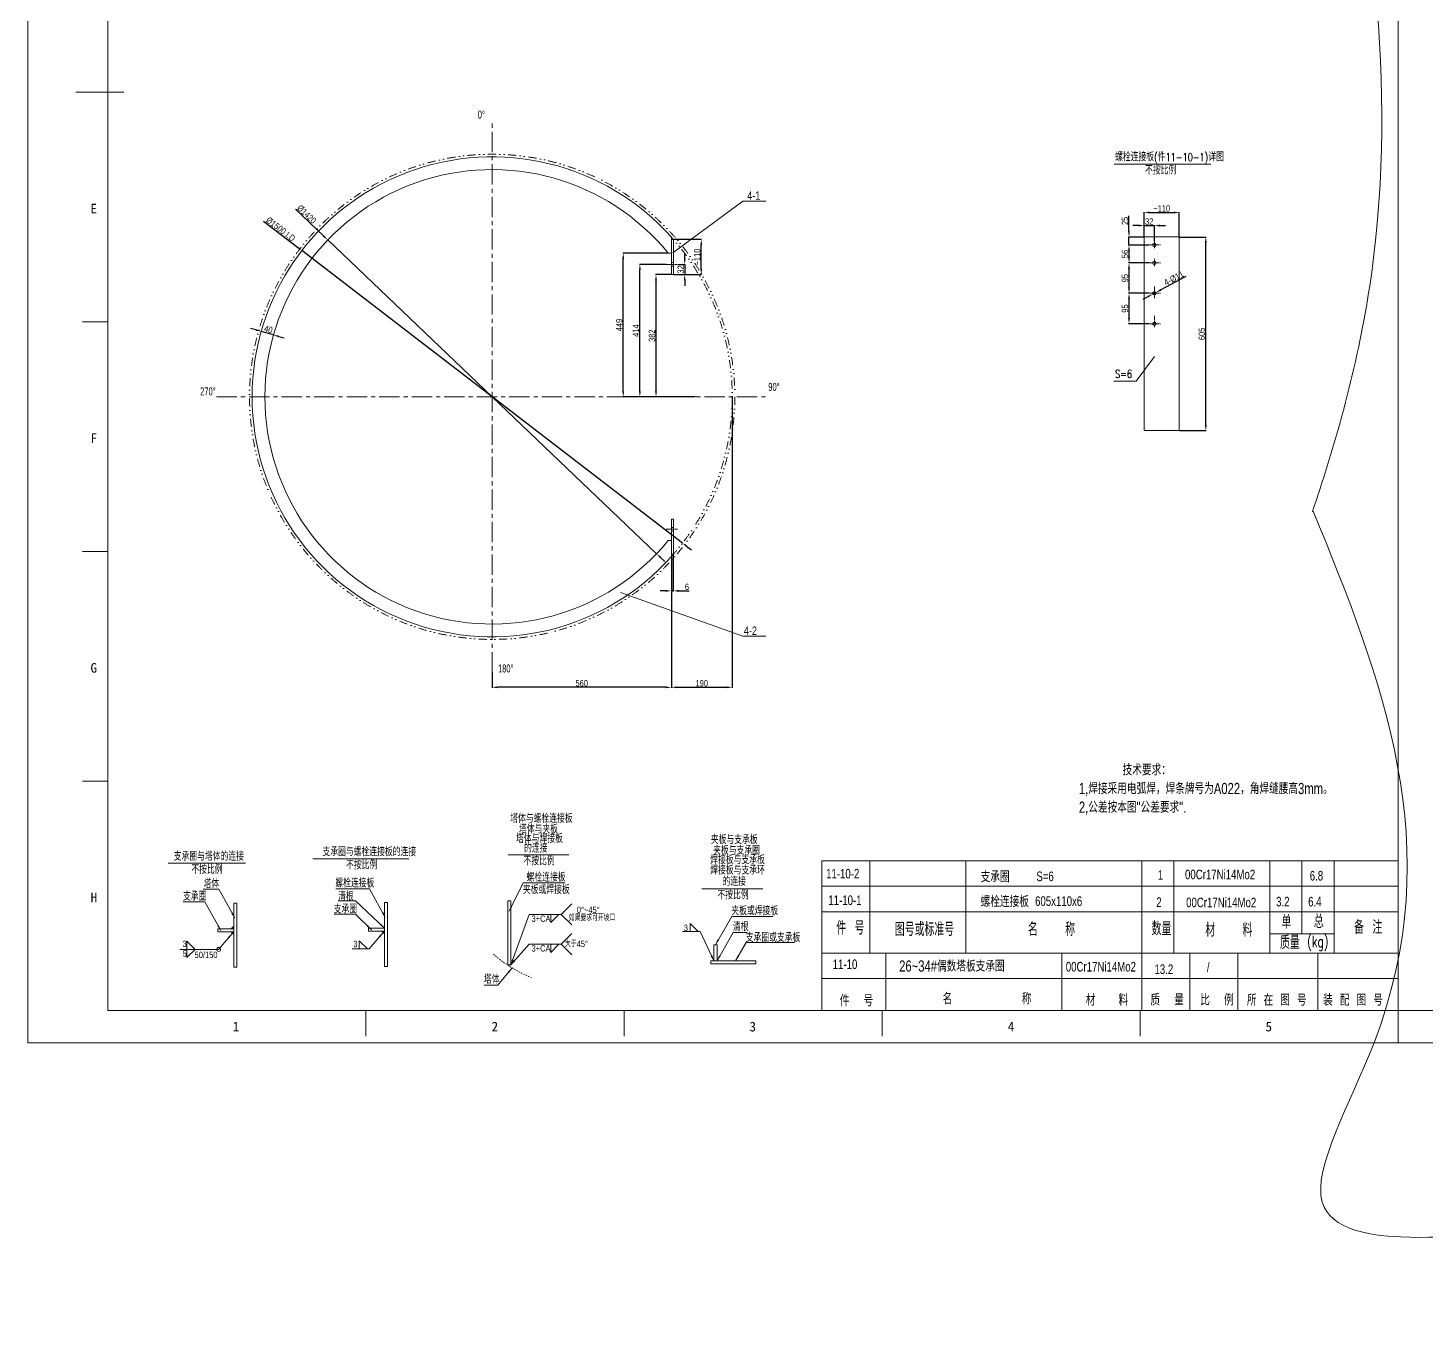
# Model space of a CAD drawing. Header units: millimetres. Extents: x 8160 to 405605, y -30951 to 80400.
# Drawn here: x 205958 to 223428, y 5715 to 21852 of the extents above; entities that cross this region are included whole.
import ezdxf

# ---------------------------------------------------------------- set-up
doc = ezdxf.new("R2010")
doc.units = ezdxf.units.MM
doc.linetypes.add('CENTER', pattern=[50.8, 31.75, -6.35, 6.35, -6.35])
doc.linetypes.add('DIVIDE', pattern=[31.75, 12.7, -6.35, 0, -6.35, 0, -6.35])
doc.layers.get('0').update_dxf_attribs({"lineweight": 13})
doc.layers.get('Defpoints').update_dxf_attribs({"lineweight": 13})
for name, color, linetype, lineweight in [('bh', 7, 'Continuous', 13), ('CENTER', 1, 'CENTER', 13), ('DIM', 7, 'Continuous', 13), ('DIVIDE', 3, 'DIVIDE', 13), ('PROFILE', 4, 'Continuous', 15), ('SEE', 2, 'Continuous', 13), ('table_i', 7, 'Continuous', 13), ('table_o', 161, 'Continuous', 13), ('TEXT', 7, 'Continuous', 13)]:
    doc.layers.add(name, color=color, linetype=linetype, lineweight=lineweight)
doc.styles.add('HZ', font='txt.shx', dxfattribs={"width": 0.75, "bigfont": 'tcc_hzdx.shx'})
doc.styles.add('HZDX', font='tcc_simp.shx', dxfattribs={"width": 0.8, "height": 80, "bigfont": 'hzdx.shx'})
doc.styles.add('HZTXT', font='txt', dxfattribs={"width": 0.7, "height": 30, "bigfont": 'HZTXT'})
doc.styles.add('TCC', font='tcc_simp.shx', dxfattribs={"width": 0.75, "bigfont": 'tcc_hzdx.shx'})
doc.styles.add('图签', font='SimSun.ttf', dxfattribs={"height": 3})
doc.dimstyles.new('uni', dxfattribs={"dimtxt": 90, "dimasz": 70, "dimexe": 5, "dimexo": 0.625, "dimgap": 10, "dimtad": 1, "dimdec": 0, "dimdsep": 46, "dimtxsty": 'HZDX', "dimcen": 2.5, "dimadec": 0, "dimazin": 0, "dimtfac": 1, "dimtdec": 0, "dimtmove": 0, "dimatfit": 3, "dimfxl": 0, "dimarcsym": 0})

# ---------------------------------------------------------------- blocks, each defined once
blk = doc.blocks.new('*D145')
at = {"layer": 'Defpoints', "color": 0}
for p in [(214758, 17241), (213998, 15246), (214758, 13611)]:
    blk.add_point(p, dxfattribs=at)
at = {"layer": 'DIM', "color": 0, "lineweight": -2}
for p, q in [((214758, 17241), (214758, 13606)), ((213998, 15245), (213998, 13606)), ((214068, 13611), (214688, 13611))]:
    blk.add_line(p, q, dxfattribs=at)
at = {"layer": 'DIM', "color": 0}
for points in [[(214068, 13622), (214068, 13599), (213998, 13611)], [(214688, 13622), (214688, 13599), (214758, 13611)]]:
    blk.add_solid(points, dxfattribs=at)
at = {"layer": 'DIM', "color": 0, "insert": (214378, 13661), "char_height": 80, "attachment_point": 5, "style": 'HZDX'}
blk.add_mtext('190', dxfattribs=at)
blk = doc.blocks.new('*D146')
at = {"layer": 'Defpoints', "color": 0}
for p in [(213998, 15246), (211758, 13798), (211758, 13611)]:
    blk.add_point(p, dxfattribs=at)
at = {"layer": 'DIM', "color": 0, "lineweight": -2}
for p, q in [((213998, 15245), (213998, 13606)), ((211758, 13797), (211758, 13606)), ((213928, 13611), (211828, 13611))]:
    blk.add_line(p, q, dxfattribs=at)
at = {"layer": 'DIM', "color": 0}
for points in [[(211828, 13622), (211828, 13599), (211758, 13611)], [(213928, 13622), (213928, 13599), (213998, 13611)]]:
    blk.add_solid(points, dxfattribs=at)
at = {"layer": 'DIM', "color": 0, "insert": (212878, 13661), "char_height": 80, "attachment_point": 5, "style": 'HZDX'}
blk.add_mtext('560', dxfattribs=at)
blk = doc.blocks.new('*D147')
at = {"layer": 'Defpoints', "color": 0}
for p in [(213998, 15246), (214022, 15273), (214022, 14816)]:
    blk.add_point(p, dxfattribs=at)
at = {"layer": 'DIM', "color": 0, "lineweight": -2}
for p, q in [((213998, 15245), (213998, 14811)), ((214022, 15272), (214022, 14811)), ((213928, 14816), (213858, 14816)), ((213998, 14816), (214022, 14816)), ((214092, 14816), (214222, 14816))]:
    blk.add_line(p, q, dxfattribs=at)
at = {"layer": 'DIM', "color": 0}
for points in [[(213928, 14828), (213928, 14804), (213998, 14816)], [(214092, 14828), (214092, 14804), (214022, 14816)]]:
    blk.add_solid(points, dxfattribs=at)
at = {"layer": 'DIM', "color": 0, "insert": (214192, 14866), "char_height": 80, "attachment_point": 5, "style": 'HZDX'}
blk.add_mtext('6', dxfattribs=at)
blk = doc.blocks.new('*D148')
at = {"layer": 'Defpoints', "color": 0}
for p in [(214077, 18897), (214022, 18769), (214165, 18769)]:
    blk.add_point(p, dxfattribs=at)
at = {"layer": 'DIM', "color": 0, "lineweight": -2}
for p, q in [((214077, 18897), (214170, 18897)), ((214165, 18967), (214165, 19037)), ((214165, 18897), (214165, 18769)), ((214023, 18769), (214170, 18769)), ((214165, 18699), (214165, 18629))]:
    blk.add_line(p, q, dxfattribs=at)
at = {"layer": 'DIM', "color": 0}
for points in [[(214153, 18967), (214176, 18967), (214165, 18897)], [(214153, 18699), (214176, 18699), (214165, 18769)]]:
    blk.add_solid(points, dxfattribs=at)
at = {"layer": 'DIM', "color": 0, "insert": (214115, 18833), "char_height": 80, "attachment_point": 5, "rotation": 90, "style": 'HZDX'}
blk.add_mtext('32', dxfattribs=at)
blk = doc.blocks.new('*D149')
at = {"layer": 'Defpoints', "color": 0}
for p in [(213397, 19037), (213958, 19037), (214298, 17241)]:
    blk.add_point(p, dxfattribs=at)
at = {"layer": 'DIM', "color": 0, "lineweight": -2}
for p, q in [((213958, 19037), (213392, 19037)), ((213397, 17311), (213397, 18967)), ((214298, 17241), (213392, 17241))]:
    blk.add_line(p, q, dxfattribs=at)
at = {"layer": 'DIM', "color": 0}
for points in [[(213385, 18967), (213408, 18967), (213397, 19037)], [(213385, 17311), (213408, 17311), (213397, 17241)]]:
    blk.add_solid(points, dxfattribs=at)
at = {"layer": 'DIM', "color": 0, "insert": (213347, 18139), "char_height": 80, "attachment_point": 5, "rotation": 90, "style": 'HZDX'}
blk.add_mtext('449', dxfattribs=at)
blk = doc.blocks.new('*D150')
at = {"layer": 'Defpoints', "color": 0}
for p in [(209380, 19069), (214137, 15413)]:
    blk.add_point(p, dxfattribs=at)
at = {"layer": 'DIM', "color": 0, "lineweight": -2}
for p, q in [((208900, 19438), (209324, 19112)), ((214137, 15413), (209380, 19069)), ((214193, 15371), (214248, 15328))]:
    blk.add_line(p, q, dxfattribs=at)
at = {"layer": 'DIM', "color": 0}
for points in [[(209331, 19121), (209317, 19103), (209380, 19069)], [(214200, 15380), (214186, 15361), (214137, 15413)]]:
    blk.add_solid(points, dxfattribs=at)
at = {"layer": 'DIM', "color": 0, "insert": (209115, 19336), "char_height": 80, "attachment_point": 5, "rotation": 322.4569, "style": 'HZDX'}
blk.add_mtext('%%C1500 I.D', dxfattribs=at)
blk = doc.blocks.new('*D137')
at = {"layer": 'Defpoints', "color": 0}
for p in [(208872, 18059), (208872, 18059), (209026, 18015)]:
    blk.add_point(p, dxfattribs=at)
at = {"layer": 'DIM', "color": 0, "lineweight": -2}
for p, q in [((208805, 18078), (208737, 18097)), ((208872, 18058), (208871, 18054)), ((209026, 18015), (208872, 18059)), ((209026, 18015), (209025, 18010)), ((209093, 17996), (209161, 17977))]:
    blk.add_line(p, q, dxfattribs=at)
at = {"layer": 'DIM', "color": 0}
for points in [[(208808, 18089), (208801, 18067), (208872, 18059)], [(209096, 18007), (209090, 17985), (209026, 18015)]]:
    blk.add_solid(points, dxfattribs=at)
at = {"layer": 'DIM', "color": 0, "insert": (208963, 18085), "char_height": 80, "attachment_point": 5, "rotation": 344.1883, "style": 'HZDX'}
blk.add_mtext('40', dxfattribs=at)
blk = doc.blocks.new('*D152')
at = {"layer": 'Defpoints', "color": 0}
for p in [(214022, 19210), (214371, 19210), (214022, 18769)]:
    blk.add_point(p, dxfattribs=at)
at = {"layer": 'DIM', "color": 0, "lineweight": -2}
for p, q in [((214023, 19210), (214376, 19210)), ((214371, 18839), (214371, 19140)), ((214023, 18769), (214376, 18769))]:
    blk.add_line(p, q, dxfattribs=at)
at = {"layer": 'DIM', "color": 0}
for points in [[(214360, 19140), (214383, 19140), (214371, 19210)], [(214360, 18839), (214383, 18839), (214371, 18769)]]:
    blk.add_solid(points, dxfattribs=at)
at = {"layer": 'DIM', "color": 0, "insert": (214321, 18989), "char_height": 80, "attachment_point": 5, "rotation": 90, "style": 'HZDX'}
blk.add_mtext('~110', dxfattribs=at)
blk = doc.blocks.new('*D208')
at = {"layer": 'Defpoints', "color": 0}
for p in [(220345, 19545), (219905, 19239), (220345, 19239)]:
    blk.add_point(p, dxfattribs=at)
at = {"layer": 'DIM', "color": 0, "lineweight": -2}
for p, q in [((219905, 19240), (219905, 19550)), ((219975, 19545), (220275, 19545)), ((220345, 19240), (220345, 19550))]:
    blk.add_line(p, q, dxfattribs=at)
at = {"layer": 'DIM', "color": 0}
for points in [[(219975, 19557), (219975, 19533), (219905, 19545)], [(220275, 19557), (220275, 19533), (220345, 19545)]]:
    blk.add_solid(points, dxfattribs=at)
at = {"layer": 'DIM', "color": 0, "insert": (220125, 19595), "char_height": 80, "attachment_point": 5, "style": 'HZDX'}
blk.add_mtext('~110', dxfattribs=at)
blk = doc.blocks.new('*D209')
at = {"layer": 'Defpoints', "color": 0}
for p in [(220345, 19239), (220676, 19239), (220345, 16819)]:
    blk.add_point(p, dxfattribs=at)
at = {"layer": 'DIM', "color": 0, "lineweight": -2}
for p, q in [((220346, 19239), (220681, 19239)), ((220676, 16889), (220676, 19169)), ((220346, 16819), (220681, 16819))]:
    blk.add_line(p, q, dxfattribs=at)
at = {"layer": 'DIM', "color": 0}
for points in [[(220665, 19169), (220688, 19169), (220676, 19239)], [(220665, 16889), (220688, 16889), (220676, 16819)]]:
    blk.add_solid(points, dxfattribs=at)
at = {"layer": 'DIM', "color": 0, "insert": (220626, 18029), "char_height": 80, "attachment_point": 5, "rotation": 90, "style": 'HZDX'}
blk.add_mtext('605', dxfattribs=at)
blk = doc.blocks.new('*D210')
at = {"layer": 'Defpoints', "color": 0}
for p in [(219716, 19239), (219905, 19239), (219964, 19139)]:
    blk.add_point(p, dxfattribs=at)
at = {"layer": 'DIM', "color": 0, "lineweight": -2}
for p, q in [((219716, 19309), (219716, 19503)), ((219904, 19239), (219711, 19239)), ((219716, 19139), (219716, 19239)), ((219963, 19139), (219711, 19139)), ((219716, 19069), (219716, 18999))]:
    blk.add_line(p, q, dxfattribs=at)
at = {"layer": 'DIM', "color": 0}
for points in [[(219705, 19309), (219728, 19309), (219716, 19239)], [(219705, 19069), (219728, 19069), (219716, 19139)]]:
    blk.add_solid(points, dxfattribs=at)
at = {"layer": 'DIM', "color": 0, "insert": (219666, 19441), "char_height": 80, "attachment_point": 5, "rotation": 90, "style": 'HZDX'}
blk.add_mtext('25', dxfattribs=at)
blk = doc.blocks.new('*D211')
at = {"layer": 'Defpoints', "color": 0}
for p in [(219964, 19139), (219716, 18915), (219964, 18915)]:
    blk.add_point(p, dxfattribs=at)
at = {"layer": 'DIM', "color": 0, "lineweight": -2}
for p, q in [((219963, 19139), (219711, 19139)), ((219716, 19069), (219716, 18985)), ((219963, 18915), (219711, 18915))]:
    blk.add_line(p, q, dxfattribs=at)
at = {"layer": 'DIM', "color": 0}
for points in [[(219705, 19069), (219728, 19069), (219716, 19139)], [(219705, 18985), (219728, 18985), (219716, 18915)]]:
    blk.add_solid(points, dxfattribs=at)
at = {"layer": 'DIM', "color": 0, "insert": (219666, 19027), "char_height": 80, "attachment_point": 5, "rotation": 90, "style": 'HZDX'}
blk.add_mtext('56', dxfattribs=at)
blk = doc.blocks.new('*D212')
at = {"layer": 'Defpoints', "color": 0}
for p in [(219964, 18915), (219716, 18535), (219964, 18535)]:
    blk.add_point(p, dxfattribs=at)
at = {"layer": 'DIM', "color": 0, "lineweight": -2}
for p, q in [((219963, 18915), (219711, 18915)), ((219716, 18845), (219716, 18605)), ((219963, 18535), (219711, 18535))]:
    blk.add_line(p, q, dxfattribs=at)
at = {"layer": 'DIM', "color": 0}
for points in [[(219705, 18845), (219728, 18845), (219716, 18915)], [(219705, 18605), (219728, 18605), (219716, 18535)]]:
    blk.add_solid(points, dxfattribs=at)
at = {"layer": 'DIM', "color": 0, "insert": (219666, 18725), "char_height": 80, "attachment_point": 5, "rotation": 90, "style": 'HZDX'}
blk.add_mtext('95', dxfattribs=at)
blk = doc.blocks.new('*D213')
at = {"layer": 'Defpoints', "color": 0}
for p in [(219963, 18535), (219716, 18155), (219964, 18155)]:
    blk.add_point(p, dxfattribs=at)
at = {"layer": 'DIM', "color": 0, "lineweight": -2}
for p, q in [((219963, 18535), (219711, 18535)), ((219716, 18465), (219716, 18225)), ((219963, 18155), (219711, 18155))]:
    blk.add_line(p, q, dxfattribs=at)
at = {"layer": 'DIM', "color": 0}
for points in [[(219705, 18465), (219728, 18465), (219716, 18535)], [(219705, 18225), (219728, 18225), (219716, 18155)]]:
    blk.add_solid(points, dxfattribs=at)
at = {"layer": 'DIM', "color": 0, "insert": (219666, 18345), "char_height": 80, "attachment_point": 5, "rotation": 90, "style": 'HZDX'}
blk.add_mtext('95', dxfattribs=at)
blk = doc.blocks.new('*D238')
at = {"layer": 'Defpoints', "color": 0}
for p in [(219905, 19239), (220033, 19382), (220033, 19186)]:
    blk.add_point(p, dxfattribs=at)
at = {"layer": 'DIM', "color": 0, "lineweight": -2}
for p, q in [((219835, 19382), (219765, 19382)), ((219905, 19240), (219905, 19387)), ((219905, 19382), (220033, 19382)), ((220033, 19186), (220033, 19387)), ((220103, 19382), (220173, 19382))]:
    blk.add_line(p, q, dxfattribs=at)
at = {"layer": 'DIM', "color": 0}
for points in [[(219835, 19394), (219835, 19370), (219905, 19382)], [(220103, 19394), (220103, 19370), (220033, 19382)]]:
    blk.add_solid(points, dxfattribs=at)
at = {"layer": 'DIM', "color": 0, "insert": (219969, 19432), "char_height": 80, "attachment_point": 5, "style": 'HZDX'}
blk.add_mtext('32', dxfattribs=at)
blk = doc.blocks.new('*D265')
at = {"layer": 'Defpoints', "color": 0}
for p in [(220013, 18525), (220052, 18546)]:
    blk.add_point(p, dxfattribs=at)
at = {"layer": 'DIM', "color": 0, "lineweight": -2}
for p, q in [((220425, 18744), (220114, 18578)), ((220013, 18525), (220052, 18546)), ((219952, 18492), (219890, 18459))]:
    blk.add_line(p, q, dxfattribs=at)
at = {"layer": 'DIM', "color": 0}
for points in [[(219946, 18503), (219957, 18482), (220013, 18525)], [(220109, 18589), (220120, 18568), (220052, 18546)]]:
    blk.add_solid(points, dxfattribs=at)
at = {"layer": 'DIM', "color": 0, "insert": (220277, 18722), "char_height": 80, "attachment_point": 5, "rotation": 27.9631, "style": 'HZDX'}
blk.add_mtext('4-%%c11', dxfattribs=at)
blk = doc.blocks.new('*D744')
at = {"layer": 'Defpoints', "color": 0}
for p in [(209704, 19202), (213813, 15281)]:
    blk.add_point(p, dxfattribs=at)
at = {"layer": 'DIM', "color": 0, "lineweight": -2}
for p, q in [((209300, 19587), (209653, 19250)), ((213813, 15281), (209704, 19202)), ((213864, 15232), (213914, 15184))]:
    blk.add_line(p, q, dxfattribs=at)
at = {"layer": 'DIM', "color": 0}
for points in [[(209661, 19259), (209645, 19242), (209704, 19202)], [(213872, 15241), (213856, 15224), (213813, 15281)]]:
    blk.add_solid(points, dxfattribs=at)
at = {"layer": 'DIM', "color": 0, "insert": (209440, 19523), "char_height": 80, "attachment_point": 5, "rotation": 316.3442, "style": 'HZDX'}
blk.add_mtext('%%c1420', dxfattribs=at)
blk = doc.blocks.new('*D745')
at = {"layer": 'Defpoints', "color": 0}
for p in [(213806, 18769), (213998, 18769), (214298, 17241)]:
    blk.add_point(p, dxfattribs=at)
at = {"layer": 'DIM', "color": 0, "lineweight": -2}
for p, q in [((213998, 18769), (213801, 18769)), ((213806, 17311), (213806, 18699)), ((214297, 17241), (213801, 17241))]:
    blk.add_line(p, q, dxfattribs=at)
at = {"layer": 'DIM', "color": 0}
for points in [[(213794, 18699), (213817, 18699), (213806, 18769)], [(213794, 17311), (213817, 17311), (213806, 17241)]]:
    blk.add_solid(points, dxfattribs=at)
at = {"layer": 'DIM', "color": 0, "insert": (213756, 18005), "char_height": 80, "attachment_point": 5, "rotation": 90, "style": 'HZDX'}
blk.add_mtext('382', dxfattribs=at)
blk = doc.blocks.new('*D746')
at = {"layer": 'Defpoints', "color": 0}
for p in [(213604, 18897), (213933, 18897), (214298, 17241)]:
    blk.add_point(p, dxfattribs=at)
at = {"layer": 'DIM', "color": 0, "lineweight": -2}
for p, q in [((213933, 18897), (213599, 18897)), ((213604, 17311), (213604, 18827)), ((214297, 17241), (213599, 17241))]:
    blk.add_line(p, q, dxfattribs=at)
at = {"layer": 'DIM', "color": 0}
for points in [[(213593, 18827), (213616, 18827), (213604, 18897)], [(213593, 17311), (213616, 17311), (213604, 17241)]]:
    blk.add_solid(points, dxfattribs=at)
at = {"layer": 'DIM', "color": 0, "insert": (213554, 18069), "char_height": 80, "attachment_point": 5, "rotation": 90, "style": 'HZDX'}
blk.add_mtext('414', dxfattribs=at)
blk = doc.blocks.new('bconn-3')
at = {"layer": 'DIM'}
for p, q in [((94205, 5789), (94965, 5789)), ((94868, 5044), (95001, 5177)), ((94738, 4942), (94841, 5044)), ((94738, 4942), (94738, 5044)), ((94868, 5044), (95001, 4912)), ((94868, 4673), (95001, 4806)), ((94738, 4570), (94841, 4673)), ((94738, 4570), (94738, 4673)), ((94868, 4673), (95001, 4541))]:
    blk.add_line(p, q, dxfattribs=at)
at = {"layer": 'DIVIDE'}
blk.add_arc((95130, 5812), 1681, 228.9031, 248.446, dxfattribs=at)
at = {"layer": 'PROFILE'}
for p, q in [((94201, 4412), (94201, 5212)), ((94241, 5212), (94201, 5212)), ((94241, 4412), (94241, 5212)), ((94241, 4412), (94201, 4412))]:
    blk.add_line(p, q, dxfattribs=at)
at = {"layer": 'DIM'}
for s, height, style, width, p in [('塔体与螺栓连接板', 100, 'HZ', 0.75, (94233, 6190)), ('塔体与夹板', 100, 'HZ', 0.75, (94342, 6057)), ('塔体与焊接板', 100, 'HZ', 0.75, (94306, 5939)), ('不按比例', 100, 'HZ', 0.75, (94398, 5659)), ('的连接', 100, 'HZ', 0.75, (94405, 5818)), ('螺栓连接板', 100, 'HZ', 0.75, (94437, 5455)), ('夹板或焊接板', 100, 'HZ', 0.75, (94391, 5300)), ('0%%D~45%%D', 80, 'HZDX', 0.7, (95065, 5061)), ('3+CA.', 80, 'HZDX', 0.7, (94499, 4951)), ('如果要求可开坡口', 80, 'HZDX', 0.7, (94964, 4962)), ('大于45%%D', 80, 'HZDX', 0.7, (94917, 4636)), ('3+CA.', 80, 'HZDX', 0.7, (94499, 4580)), ('塔体', 100, 'HZ', 0.75, (93903, 4179))]:
    blk.add_text(s, height=height, dxfattribs=dict(at, style=style, width=width)).set_placement(p)
at = {"layer": 'bh'}
for points in [[(94218, 5083), (94396, 5438), (94915, 5438)], [(94257, 4376), (94078, 4158), (93906, 4158)]]:
    blk.add_leader(points, dimstyle='uni', override={"dimgap": 10, "dimtad": 0}, dxfattribs=at)
at = {"layer": 'DIM'}
for points in [[(94241, 4412), (94469, 5044), (94868, 5044)], [(94241, 4412), (94469, 4673), (94868, 4673)]]:
    blk.add_leader(points, dimstyle='uni', override={"dimgap": 10, "dimtad": 0}, dxfattribs=at)
blk = doc.blocks.new('bconn-1')
at = {"layer": 'bh'}
for points in [[(95782, 8561), (95750, 8529), (95782, 8529)], [(95782, 8457), (95750, 8489), (95782, 8489)]]:
    blk.add_hatch(color=256, dxfattribs=at).paths.add_polyline_path(points)
for p, q in [((95750, 8529), (95782, 8561)), ((95750, 8489), (95782, 8457))]:
    blk.add_line(p, q, dxfattribs=at)
at = {"layer": 'DIM'}
for p, q in [((94961, 9346), (95930, 9346)), ((95198, 8372), (95301, 8269)), ((95198, 8372), (95198, 8269)), ((95198, 8167), (95301, 8269)), ((95198, 8167), (95198, 8269))]:
    blk.add_line(p, q, dxfattribs=at)
blk.add_circle((95593, 8269), 25, dxfattribs=at)
at = {"layer": 'PROFILE'}
for p, q in [((95782, 8049), (95782, 8849)), ((95822, 8849), (95782, 8849)), ((95822, 8049), (95822, 8849)), ((95582, 8489), (95582, 8529)), ((95782, 8529), (95582, 8529)), ((95782, 8489), (95582, 8489)), ((95822, 8049), (95782, 8049))]:
    blk.add_line(p, q, dxfattribs=at)
at = {"layer": 'DIM'}
for s, height, style, width, p in [('支承圈与塔体的连接', 100, 'HZ', 0.75, (95032, 9380)), ('不按比例', 100, 'HZ', 0.75, (95252, 9215)), ('塔体', 100, 'HZ', 0.75, (95405, 9038)), ('支承圈', 100, 'HZ', 0.75, (95148, 8881)), ('3', 80, 'HZDX', 0.7, (95144, 8300)), ('5', 80, 'HZDX', 0.7, (95144, 8179)), ('50/150', 80, 'HZDX', 0.7, (95293, 8162))]:
    blk.add_text(s, height=height, dxfattribs=dict(at, style=style, width=width)).set_placement(p)
at = {"layer": 'bh'}
for points in [[(95794, 8663), (95595, 9022), (95399, 9022)], [(95620, 8506), (95422, 8865), (95152, 8865)]]:
    blk.add_leader(points, dimstyle='uni', override={"dimgap": 10, "dimtad": 0}, dxfattribs=at)
at = {"layer": 'DIM'}
blk.add_leader([(95766, 8473), (95593, 8269), (95110, 8269)], dimstyle='uni', override={"dimgap": 10, "dimtad": 0}, dxfattribs=at)
blk = doc.blocks.new('bconn-2')
at = {"layer": 'bh'}
blk.add_hatch(color=256, dxfattribs=at).paths.add_polyline_path([(97291, 8457), (97259, 8489), (97291, 8489)])
blk.add_line((97259, 8489), (97291, 8457), dxfattribs=at)
at = {"layer": 'DIM'}
for p, q in [((96396, 9395), (97596, 9395)), ((96977, 8372), (97080, 8269)), ((96977, 8372), (96977, 8269))]:
    blk.add_line(p, q, dxfattribs=at)
at = {"layer": 'PROFILE'}
for p, q in [((97291, 8049), (97291, 8849)), ((97331, 8849), (97291, 8849)), ((97331, 8049), (97331, 8849)), ((97091, 8489), (97091, 8529)), ((97291, 8529), (97091, 8529)), ((97291, 8489), (97091, 8489)), ((97331, 8049), (97291, 8049))]:
    blk.add_line(p, q, dxfattribs=at)
at = {"layer": 'DIM'}
for s, height, style, width, p in [('支承圈与螺栓连接板的连接', 100, 'HZ', 0.75, (96517, 9429)), ('不按比例', 100, 'HZ', 0.75, (96811, 9264)), ('螺栓连接板', 100, 'HZ', 0.75, (96677, 9038)), ('清根', 100, 'HZ', 0.75, (96712, 8874)), ('支承圈', 100, 'HZ', 0.75, (96657, 8713)), ('3', 80, 'HZDX', 0.7, (96901, 8291))]:
    blk.add_text(s, height=height, dxfattribs=dict(at, style=style, width=width)).set_placement(p)
at = {"layer": 'bh'}
for points in [[(97302, 8663), (97103, 9022), (96683, 9022)], [(97291, 8529), (96930, 8871), (96711, 8871)], [(97129, 8506), (96930, 8702), (96661, 8702)]]:
    blk.add_leader(points, dimstyle='uni', override={"dimgap": 10, "dimtad": 0}, dxfattribs=at)
at = {"layer": 'DIM'}
blk.add_leader([(97275, 8473), (97102, 8269), (96886, 8269)], dimstyle='uni', override={"dimgap": 10, "dimtad": 0}, dxfattribs=at)
blk = doc.blocks.new('bconn-4')
at = {"layer": 'DIM'}
for p, q in [((99022, 9718), (99782, 9718)), ((98874, 9287), (98977, 9185)), ((98874, 9287), (98874, 9185))]:
    blk.add_line(p, q, dxfattribs=at)
at = {"layer": 'PROFILE'}
for p, q in [((99171, 9019), (99211, 9019)), ((99171, 8819), (99171, 9019)), ((99211, 8819), (99211, 9019)), ((99133, 8819), (99694, 8819)), ((99133, 8819), (99133, 8779)), ((99133, 8779), (99694, 8779)), ((99694, 8779), (99694, 8819))]:
    blk.add_line(p, q, dxfattribs=at)
at = {"layer": 'DIM'}
for s, height, style, width, p in [('夹板与支承板', 100, 'HZ', 0.75, (99133, 10279)), ('焊接板与支承板', 100, 'HZ', 0.75, (99126, 10028)), ('夹板与支承圈', 100, 'HZ', 0.75, (99162, 10145)), ('焊接板与支承环', 100, 'HZ', 0.75, (99126, 9898)), ('的连接', 100, 'HZ', 0.75, (99280, 9757)), ('不按比例', 100, 'HZ', 0.75, (99215, 9588)), ('夹板或焊接板', 100, 'HZ', 0.75, (99389, 9390)), ('3', 80, 'HZDX', 0.7, (98795, 9191)), ('清根', 100, 'HZ', 0.75, (99409, 9190)), ('支承圈或支承板', 100, 'HZ', 0.75, (99569, 9056))]:
    blk.add_text(s, height=height, dxfattribs=dict(at, style=style, width=width)).set_placement(p)
at = {"layer": 'bh'}
for points in [[(99191, 9019), (99394, 9374), (99913, 9374)], [(99211, 8819), (99414, 9174), (99588, 9174)], [(99442, 8819), (99573, 9047), (100177, 9047)]]:
    blk.add_leader(points, dimstyle='uni', override={"dimgap": 10, "dimtad": 0}, dxfattribs=at)
at = {"layer": 'DIM'}
blk.add_leader([(99171, 8818), (98999, 9185), (98778, 9185)], dimstyle='uni', override={"dimgap": 10, "dimtad": 0}, dxfattribs=at)

msp = doc.modelspace()

# ---------------------------------------------------------------- linework, layer by layer
at = {"color": 7}
for p, q in [((205957.9, 32929.2), (205957.9, 9169.2)), ((206957.9, 32529.2), (206957.9, 9569.2)), ((206557.9, 21049.2), (207157.9, 21049.2)), ((206957.9, 18179.2), (206637.9, 18179.2)), ((206957.9, 15309.2), (206637.9, 15309.2)), ((206957.9, 12439.2), (206637.9, 12439.2)), ((223077.9, 9169.2), (223077.9, 9769.2)), ((206957.9, 9569.2), (239197.9, 9569.2)), ((210181.9, 9569.2), (210181.9, 9249.2)), ((213405.9, 9569.2), (213405.9, 9249.2)), ((216629.9, 9569.2), (216629.9, 9249.2)), ((219853.9, 9569.2), (219853.9, 9249.2)), ((223077.9, 9569.2), (223077.9, 9249.2)), ((205957.9, 9169.2), (239597.9, 9169.2))]:
    msp.add_line(p, q, dxfattribs=at)
at = {"layer": 'CENTER', "color": 7, "ltscale": 8}
for p, q in [((211758.5, 13798), (211758.5, 20684.7)), ((208315.1, 17241.3), (215201.8, 17241.3))]:
    msp.add_line(p, q, dxfattribs=at)
at = {"layer": 'CENTER', "color": 7}
for p, q in [((219963.9, 19139.3), (220108.6, 19139.3)), ((220032.9, 19099.6), (220032.9, 19185.8)), ((213933.2, 18897.3), (214076.5, 18897.3)), ((219963.9, 18915.3), (220108.6, 18915.3)), ((220032.9, 18876.6), (220032.9, 18973.1)), ((219963.9, 18535.3), (220108.6, 18535.3)), ((220032.9, 18473.3), (220032.9, 18625.3)), ((220032.9, 18110.7), (220032.9, 18254.9)), ((219963.9, 18155.3), (220108.6, 18155.3)), ((213933.2, 15585.3), (214076.5, 15585.3))]:
    msp.add_line(p, q, dxfattribs=at)
at = {"layer": 'DIM', "color": 7}
for p, q in [((219530.1, 20149.4), (220736.9, 20149.4)), ((219805.2, 17435.6), (220032.9, 17743.6)), ((219525, 17435.6), (219805.2, 17435.6))]:
    msp.add_line(p, q, dxfattribs=at)
at = {"layer": 'DIM', "color": 1}
msp.add_spline([(222018.4, 15813.8), (222777.9, 9169.2), (222131.5, 7174.1), (225466.7, 6891.7), (230497.7, 6778.8), (237733.4, 6496.5), (242934.1, 6948.2), (243499.3, 8868.1), (243612.4, 14402.1), (242538.4, 16943.1), (243786.7, 29342.9), (243156.6, 30042.3), (241511.3, 32315.2), (240526.1, 32975.8), (236925.7, 33958.7), (233705.2, 33993.6), (231394.9, 33923.7), (227929.4, 33958.7), (225329, 34181.5), (223763.8, 33993.6), (222713.6, 33329.3), (222713.6, 32529.2), (222021.3, 28524.1), (222283.3, 25884.9), (222748.9, 18798.7), (222099.9, 16081.9), (222007.2, 15804.1)], degree=3, dxfattribs=at)
at = {"layer": 'DIVIDE', "color": 7, "ltscale": 8}
msp.add_circle((211758.5, 17241.3), 3032, dxfattribs=at)
msp.add_arc((211758.5, 17241.3), 3000, 318.30245, 41.69755, dxfattribs=at)
at = {"layer": 'PROFILE', "color": 7}
for p, q in [((213998.5, 19236.9), (213998.5, 18769.3)), ((219904.9, 16819.3), (219904.9, 19239.3)), ((219904.9, 19239.3), (220344.9, 19239.3)), ((220344.9, 16819.3), (220344.9, 19239.3)), ((214022.5, 19209.6), (213998.5, 19209.6)), ((214022.5, 19209.6), (214022.5, 18769.3)), ((213958.5, 19037.3), (213998.5, 19037.3)), ((213998.5, 18919.3), (214022.5, 18919.3)), ((213998.5, 18875.3), (214022.5, 18875.3)), ((213998.5, 18769.3), (214022.5, 18769.3)), ((219904.9, 16819.3), (220344.9, 16819.3)), ((213998.5, 15713.3), (214022.5, 15713.3)), ((213998.5, 15713.3), (213998.5, 15245.7)), ((213998.5, 15607.3), (214022.5, 15607.3)), ((213998.5, 15563.3), (214022.5, 15563.3)), ((214022.5, 15273), (214022.5, 15713.3)), ((213958.5, 15445.3), (213998.5, 15445.3)), ((214022.5, 15273), (213998.5, 15273))]:
    msp.add_line(p, q, dxfattribs=at)
for centre in [(220032.9, 19139.3), (220032.9, 18915.3), (220032.9, 18535.3), (220032.9, 18155.3)]:
    msp.add_circle(centre, 22, dxfattribs=at)
for radius, start, end in [(3000, 41.69755, 318.30245), (2840, 39.227, 320.773)]:
    msp.add_arc((211758.5, 17241.3), radius, start, end, dxfattribs=at)
at = {"layer": 'SEE', "color": 7}
for p, q in [((214889.1, 19688.7), (214015.9, 19042.8)), ((215179.2, 19688.7), (214889.1, 19688.7)), ((214889.1, 14250.7), (213362.7, 14796.3)), ((215179.2, 14250.7), (214889.1, 14250.7))]:
    msp.add_line(p, q, dxfattribs=at)
at = {"layer": 'table_i', "color": 7}
for p, q in [((219877.9, 10289.2), (219877.9, 11443.7)), ((220277.9, 10289.2), (220277.9, 11443.7)), ((221477.9, 10289.2), (221477.9, 11443.7)), ((221877.9, 10529.1), (221877.9, 11443.7)), ((222277.9, 10289.2), (222277.9, 11443.7)), ((215877.9, 11123.7), (223077.9, 11123.7)), ((221477.9, 10529.1), (222277.9, 10529.1)), ((218877.8, 10289.2), (218877.8, 9569.2)), ((219877.8, 10289.2), (219877.8, 9569.2)), ((220477.8, 10289.2), (220477.8, 9569.2)), ((221077.8, 10289.2), (221077.8, 9569.2)), ((222077.8, 10289.2), (222077.8, 9569.2))]:
    msp.add_line(p, q, dxfattribs=at)
at = {"layer": 'table_o', "color": 7}
for p, q in [((223077.9, 21049.2), (223077.9, 32529.2)), ((223077.9, 9569.2), (223077.9, 21049.2)), ((215877.9, 11443.7), (223077.9, 11443.7)), ((215877.9, 11443.7), (215877.9, 10289.2)), ((216477.9, 10289.2), (216477.9, 11443.7)), ((217677.9, 10289.2), (217677.9, 11443.7)), ((215877.9, 10803.7), (223077.9, 10803.7)), ((215877.9, 9569.2), (215877.9, 10289.2)), ((215877.9, 10289.2), (223077.9, 10289.2)), ((216677.9, 10289.2), (216677.9, 9569.2)), ((223077.9, 10289.2), (223077.9, 9569.2)), ((215877.9, 9969.2), (223077.9, 9969.2)), ((215877.9, 9569.2), (223077.9, 9569.2))]:
    msp.add_line(p, q, dxfattribs=at)

# ---------------------------------------------------------------- block references
at = {"layer": 'DIM', "color": 7}
for name, p in [('bconn-3', (117751.5, 5728.1)), ('bconn-4', (115357.6, 1373.7)), ('bconn-1', (112747.1, 2064.9)), ('bconn-2', (113121.3, 2071.8))]:
    msp.add_blockref(name, p, dxfattribs=at)

# ---------------------------------------------------------------- texts
at = {"color": 7, "style": '图签'}
for s, p in [('E', (206738.7, 19534.2)), ('F', (206740, 16664.2)), ('G', (206739.3, 13794.2)), ('H', (206741.3, 10924.2)), ('1', (208516.3, 9310.1)), ('2', (211751, 9310.1)), ('3', (214973.7, 9310.1)), ('4', (218201.7, 9310.1)), ('5', (221421.7, 9310.1))]:
    msp.add_text(s, height=120, dxfattribs=at).set_placement(p)
at = {"color": 7, "style": 'TCC', "width": 0.75}
for s, height, p in [('11-10-2', 120, (215931.5, 11221.2)), ('支承圈', 140, (217862.2, 11173.7)), ('S=6', 120, (218558.7, 11188)), ('1', 120, (220075.9, 11205)), ('00Cr17Ni14Mo2', 120, (220416.4, 11211.8)), ('6.8', 120, (221974.8, 11195.8)), ('11-10-1', 120, (215959.5, 10889.6)), ('螺栓连接板', 140, (217862.2, 10863.6)), ('605x110x6', 120, (218542.7, 10878.8)), ('2', 120, (220057.2, 10865.4)), ('00Cr17Ni14Mo2', 120, (220430.1, 10861.7)), ('3.2', 120, (221554.8, 10872.1)), ('6.4', 120, (221954.8, 10872.1)), ('11-10', 120, (216013.8, 10088.9)), ('26~34#偶数塔板支承圈', 140, (216844.4, 10056.9)), ('00Cr17Ni14Mo2', 120, (218926.8, 10058.7)), ('13.2', 120, (220034.4, 10027.4)), ('/', 120, (220689.2, 10051.9))]:
    msp.add_text(s, height=height, dxfattribs=at).set_placement(p)
at = {"color": 7, "insert": (219089.6, 12649.5), "char_height": 140, "width": 3314.926, "attachment_point": 1, "style": 'TCC'}
msp.add_mtext('{\\Ftcc_simp,hzdx|c134;              技术要求：\\P1,焊接采用电弧焊，焊条牌号为A022，角焊缝腰高3mm。\\P2,公差按本图"公差要求".}', dxfattribs=at)
at = {"layer": 'DIM', "color": 7, "style": 'HZ', "width": 0.75}
for s, p in [('螺栓连接板(件11-10-1)详图', (219542.7, 20187)), ('不按比例', (219916.9, 20021.1)), ('S=6', (219542.2, 17477.4))]:
    msp.add_text(s, height=100, dxfattribs=at).set_placement(p)
at = {"layer": 'SEE', "color": 7, "style": 'HZDX'}
for s, height, width, p in [('0%%D', 100, 0.7, (211578.2, 20718.6)), ('4-1', 104.92, 0.8, (214946.5, 19704)), ('270%%D', 100, 0.7, (208110.1, 17259.2)), ('90%%D', 100, 0.7, (215209.3, 17315.7)), ('4-2', 104.92, 0.8, (214904.7, 14265.9)), ('180%%D', 100, 0.7, (211831.6, 13796.2))]:
    msp.add_text(s, height=height, dxfattribs=dict(at, width=width)).set_placement(p)
at = {"layer": 'table_i', "color": 7, "style": 'HZ', "width": 0.7}
for s, height, p in [('名         称', 142.494, (217387.3, 9647.7)), ('材   料', 142.49, (219175.4, 9631.2)), ('质  量', 142.49, (219984.7, 9633.7)), ('比  例', 142.49, (220606.8, 9634.1)), ('所 在 图 号', 142.49, (221189.7, 9631.2)), ('装 配 图 号', 142.49, (222142.5, 9631.2)), ('件  号', 142.49, (216102.4, 9624.2))]:
    msp.add_text(s, height=height, dxfattribs=at).set_placement(p)
at = {"layer": 'TEXT', "color": 7, "style": 'HZTXT', "width": 0.7}
for s, height, p in [('件 号', 168, (216058.5, 10520.4)), ('图号或标准号', 168, (216790.1, 10502.8)), ('名   称', 168, (218453.2, 10502.8)), ('数量', 168, (219998.7, 10511.6)), ('材   料', 168, (220668.9, 10494.1)), ('单', 168, (221620.3, 10594.5)), ('总', 168, (222025.7, 10600.9)), ('备 注', 168, (222529.3, 10529.2)), ('质量', 168, (221602.7, 10338)), ('(kg)', 140, (221940.9, 10364.4))]:
    msp.add_text(s, height=height, dxfattribs=at).set_placement(p)

# ---------------------------------------------------------------- dimensions: what is measured, and where the dimension line sits
at = {"layer": 'DIM', "color": 7}
dim = msp.add_diameter_dim_2p(p1=(213813.2, 15280.8), p2=(209703.7, 19201.8), text='%%c1420', dimstyle='uni', dxfattribs=at)
dim.commit()
dim.dimension.update_dxf_attribs({"geometry": '*D744', "text_midpoint": (209405.3, 19486.6), "dimtype": 163})
for base, p1, p2, text, picture, middle in [((220344.9, 19544.9), (219904.9, 19239.3), (220344.9, 19239.3), '~110', '*D208', (220124.9, 19594.9)), ((220032.9, 19381.9), (219904.9, 19239.3), (220032.9, 19185.8), '32', '*D238', (219968.9, 19431.9)), ((214758.5, 13610.7), (213998.5, 15245.7), (214758.5, 17241.3), '190', '*D145', (214378.5, 13660.7)), ((211758.5, 13610.7), (213998.5, 15245.7), (211758.5, 13798), '560', '*D146', (212878.5, 13660.7)), ((214022.5, 14816), (213998.5, 15245.7), (214022.5, 15273), '6', '*D147', (214192.3, 14866))]:
    dim = msp.add_linear_dim(base=base, p1=p1, p2=p2, text=text, dimstyle='uni', dxfattribs=at)
    dim.commit()
    dim.dimension.update_dxf_attribs({"geometry": picture, "text_midpoint": middle})
for p1, p2, text, picture, middle in [((214137.1, 15413.2), (209379.8, 19069.4), '%%C1500 I.D', '*D150', (209114.9, 19336)), ((220013.5, 18525), (220052.3, 18545.7), '4-%%c11', '*D265', (220277.1, 18721.6))]:
    dim = msp.add_diameter_dim_2p(p1=p1, p2=p2, text=text, dimstyle='uni', dxfattribs=at)
    dim.commit()
    dim.dimension.update_dxf_attribs({"geometry": picture, "text_midpoint": middle})
for base, p1, p2, text, picture, middle in [((219716.3, 19239.3), (219963.9, 19139.3), (219904.9, 19239.3), '25', '*D210', (219666.3, 19441.2)), ((220676.4, 19239.3), (220344.9, 16819.3), (220344.9, 19239.3), '605', '*D209', (220626.4, 18029.3)), ((214371.2, 19209.6), (214022.5, 18769.3), (214022.5, 19209.6), '~110', '*D152', (214321.2, 18989.5)), ((219716.3, 18915.3), (219963.9, 19139.3), (219963.9, 18915.3), '56', '*D211', (219666.3, 19027.3)), ((213396.5, 19037.3), (214298.4, 17241.3), (213958.5, 19037.3), '449', '*D149', (213346.5, 18139.3)), ((213604.2, 18897.3), (214297.8, 17241.3), (213933.2, 18897.3), '414', '*D746', (213554.2, 18069.3)), ((214164.5, 18769.3), (214076.5, 18897.3), (214022.5, 18769.3), '32', '*D148', (214114.5, 18833.3)), ((219716.3, 18535.3), (219963.9, 18915.3), (219963.9, 18535.3), '95', '*D212', (219666.3, 18725.3)), ((213805.6, 18769.3), (214297.8, 17241.3), (213998.5, 18769.3), '382', '*D745', (213755.6, 18005.3)), ((219716.3, 18155.3), (219963.3, 18535.3), (219963.9, 18155.3), '95', '*D213', (219666.3, 18345.3))]:
    dim = msp.add_linear_dim(base=base, p1=p1, p2=p2, angle=90, text=text, dimstyle='uni', dxfattribs=at)
    dim.commit()
    dim.dimension.update_dxf_attribs({"geometry": picture, "text_midpoint": middle})
dim = msp.add_aligned_dim(p1=(209025.9, 18015.1), p2=(208872, 18058.7), distance=0, text='40', dimstyle='uni', dxfattribs=at)
dim.commit()
dim.dimension.update_dxf_attribs({"geometry": '*D137', "text_midpoint": (208962.6, 18085)})

doc.saveas('drawing.dxf')
